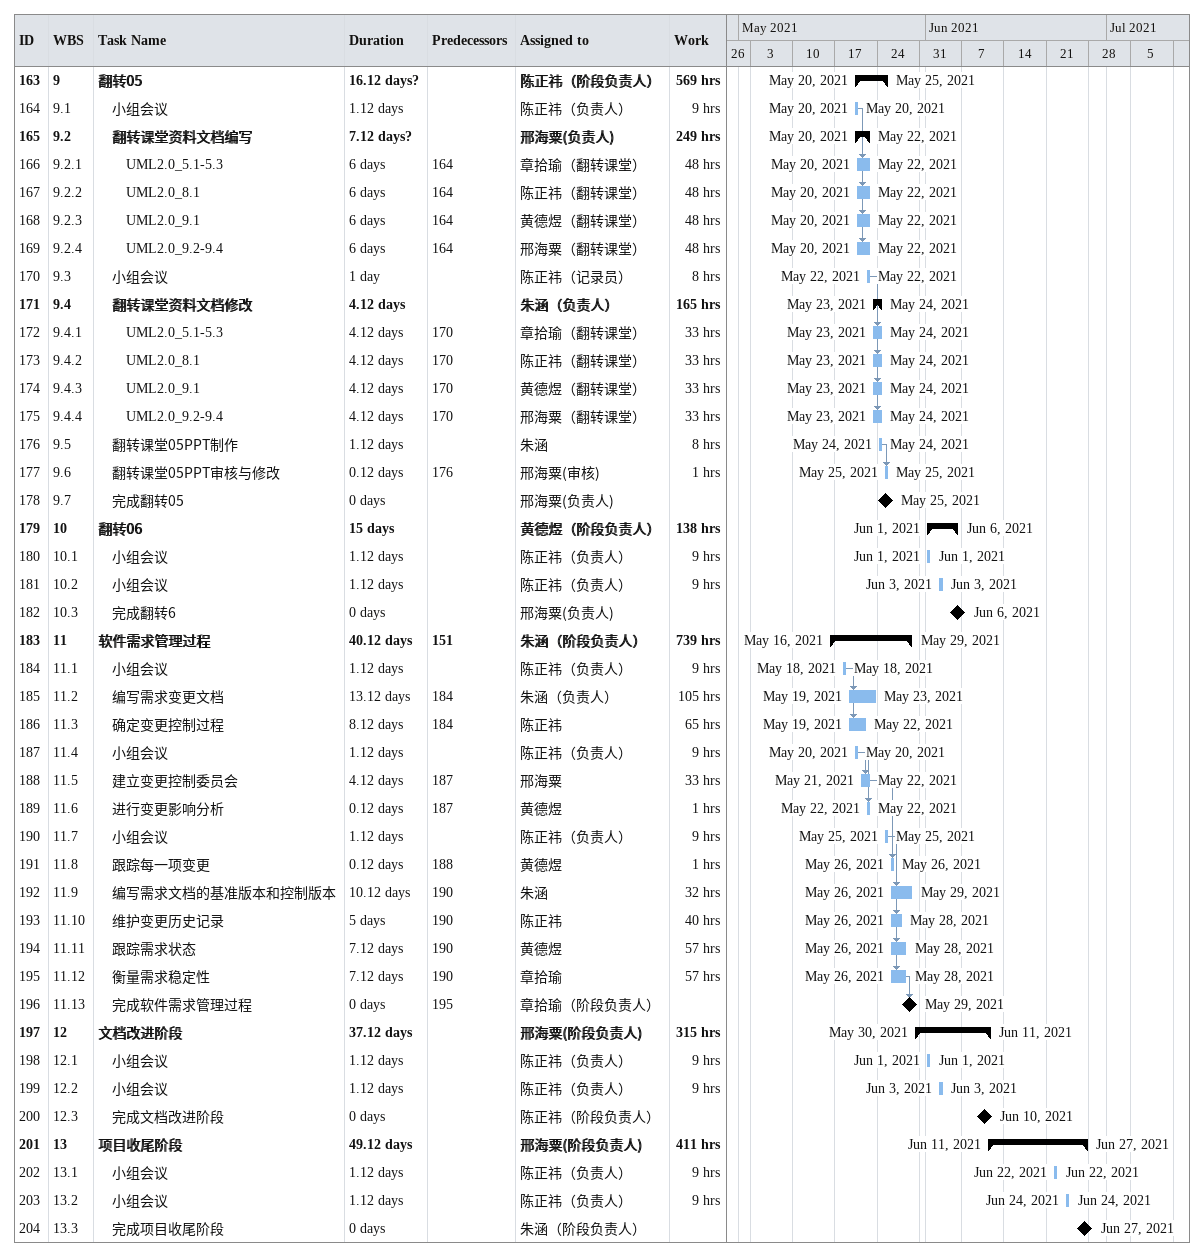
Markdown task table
| ID | WBS | Task | Duration | Start | Finish | Predecessors | Resources | Work (h) |
|---|---|---|---|---|---|---|---|---|
| 163 | 9 | **翻转05** | 16.12d? | 2021-05-20 | 2021-05-25 |  | 陈正祎（阶段负责人） | 569 |
| 164 | 9.1 | 小组会议 | 1.12d | 2021-05-20 | 2021-05-20 |  | 陈正祎（负责人） | 9 |
| 165 | 9.2 | **翻转课堂资料文档编写** | 7.12d? | 2021-05-20 | 2021-05-22 |  | 邢海粟(负责人) | 249 |
| 166 | 9.2.1 | UML2.0_5.1-5.3 | 6d | 2021-05-20 | 2021-05-22 | 164 | 章拾瑜（翻转课堂） | 48 |
| 167 | 9.2.2 | UML2.0_8.1 | 6d | 2021-05-20 | 2021-05-22 | 164 | 陈正祎（翻转课堂） | 48 |
| 168 | 9.2.3 | UML2.0_9.1 | 6d | 2021-05-20 | 2021-05-22 | 164 | 黄德煜（翻转课堂） | 48 |
| 169 | 9.2.4 | UML2.0_9.2-9.4 | 6d | 2021-05-20 | 2021-05-22 | 164 | 邢海粟（翻转课堂） | 48 |
| 170 | 9.3 | 小组会议 | 1d | 2021-05-22 | 2021-05-22 |  | 陈正祎（记录员） | 8 |
| 171 | 9.4 | **翻转课堂资料文档修改** | 4.12d | 2021-05-23 | 2021-05-24 |  | 朱涵（负责人） | 165 |
| 172 | 9.4.1 | UML2.0_5.1-5.3 | 4.12d | 2021-05-23 | 2021-05-24 | 170 | 章拾瑜（翻转课堂） | 33 |
| 173 | 9.4.2 | UML2.0_8.1 | 4.12d | 2021-05-23 | 2021-05-24 | 170 | 陈正祎（翻转课堂） | 33 |
| 174 | 9.4.3 | UML2.0_9.1 | 4.12d | 2021-05-23 | 2021-05-24 | 170 | 黄德煜（翻转课堂） | 33 |
| 175 | 9.4.4 | UML2.0_9.2-9.4 | 4.12d | 2021-05-23 | 2021-05-24 | 170 | 邢海粟（翻转课堂） | 33 |
| 176 | 9.5 | 翻转课堂05PPT制作 | 1.12d | 2021-05-24 | 2021-05-24 |  | 朱涵 | 8 |
| 177 | 9.6 | 翻转课堂05PPT审核与修改 | 0.12d | 2021-05-25 | 2021-05-25 | 176 | 邢海粟(审核) | 1 |
| 178 | 9.7 | 完成翻转05 | 0d | 2021-05-25 | 2021-05-25 |  | 邢海粟(负责人) |  |
| 179 | 10 | **翻转06** | 15d | 2021-06-01 | 2021-06-06 |  | 黄德煜（阶段负责人） | 138 |
| 180 | 10.1 | 小组会议 | 1.12d | 2021-06-01 | 2021-06-01 |  | 陈正祎（负责人） | 9 |
| 181 | 10.2 | 小组会议 | 1.12d | 2021-06-03 | 2021-06-03 |  | 陈正祎（负责人） | 9 |
| 182 | 10.3 | 完成翻转6 | 0d | 2021-06-06 | 2021-06-06 |  | 邢海粟(负责人) |  |
| 183 | 11 | **软件需求管理过程** | 40.12d | 2021-05-16 | 2021-05-29 | 151 | 朱涵（阶段负责人） | 739 |
| 184 | 11.1 | 小组会议 | 1.12d | 2021-05-18 | 2021-05-18 |  | 陈正祎（负责人） | 9 |
| 185 | 11.2 | 编写需求变更文档 | 13.12d | 2021-05-19 | 2021-05-23 | 184 | 朱涵（负责人） | 105 |
| 186 | 11.3 | 确定变更控制过程 | 8.12d | 2021-05-19 | 2021-05-22 | 184 | 陈正祎 | 65 |
| 187 | 11.4 | 小组会议 | 1.12d | 2021-05-20 | 2021-05-20 |  | 陈正祎（负责人） | 9 |
| 188 | 11.5 | 建立变更控制委员会 | 4.12d | 2021-05-21 | 2021-05-22 | 187 | 邢海粟 | 33 |
| 189 | 11.6 | 进行变更影响分析 | 0.12d | 2021-05-22 | 2021-05-22 | 187 | 黄德煜 | 1 |
| 190 | 11.7 | 小组会议 | 1.12d | 2021-05-25 | 2021-05-25 |  | 陈正祎（负责人） | 9 |
| 191 | 11.8 | 跟踪每一项变更 | 0.12d | 2021-05-26 | 2021-05-26 | 188 | 黄德煜 | 1 |
| 192 | 11.9 | 编写需求文档的基准版本和控制版本 | 10.12d | 2021-05-26 | 2021-05-29 | 190 | 朱涵 | 32 |
| 193 | 11.10 | 维护变更历史记录 | 5d | 2021-05-26 | 2021-05-28 | 190 | 陈正祎 | 40 |
| 194 | 11.11 | 跟踪需求状态 | 7.12d | 2021-05-26 | 2021-05-28 | 190 | 黄德煜 | 57 |
| 195 | 11.12 | 衡量需求稳定性 | 7.12d | 2021-05-26 | 2021-05-28 | 190 | 章拾瑜 | 57 |
| 196 | 11.13 | 完成软件需求管理过程 | 0d | 2021-05-29 | 2021-05-29 | 195 | 章拾瑜（阶段负责人） |  |
| 197 | 12 | **文档改进阶段** | 37.12d | 2021-05-30 | 2021-06-11 |  | 邢海粟(阶段负责人) | 315 |
| 198 | 12.1 | 小组会议 | 1.12d | 2021-06-01 | 2021-06-01 |  | 陈正祎（负责人） | 9 |
| 199 | 12.2 | 小组会议 | 1.12d | 2021-06-03 | 2021-06-03 |  | 陈正祎（负责人） | 9 |
| 200 | 12.3 | 完成文档改进阶段 | 0d | 2021-06-10 | 2021-06-10 |  | 陈正祎（阶段负责人） |  |
| 201 | 13 | **项目收尾阶段** | 49.12d | 2021-06-11 | 2021-06-27 |  | 邢海粟(阶段负责人) | 411 |
| 202 | 13.1 | 小组会议 | 1.12d | 2021-06-22 | 2021-06-22 |  | 陈正祎（负责人） | 9 |
| 203 | 13.2 | 小组会议 | 1.12d | 2021-06-24 | 2021-06-24 |  | 陈正祎（负责人） | 9 |
| 204 | 13.3 | 完成项目收尾阶段 | 0d | 2021-06-27 | 2021-06-27 |  | 朱涵（阶段负责人） |  |
